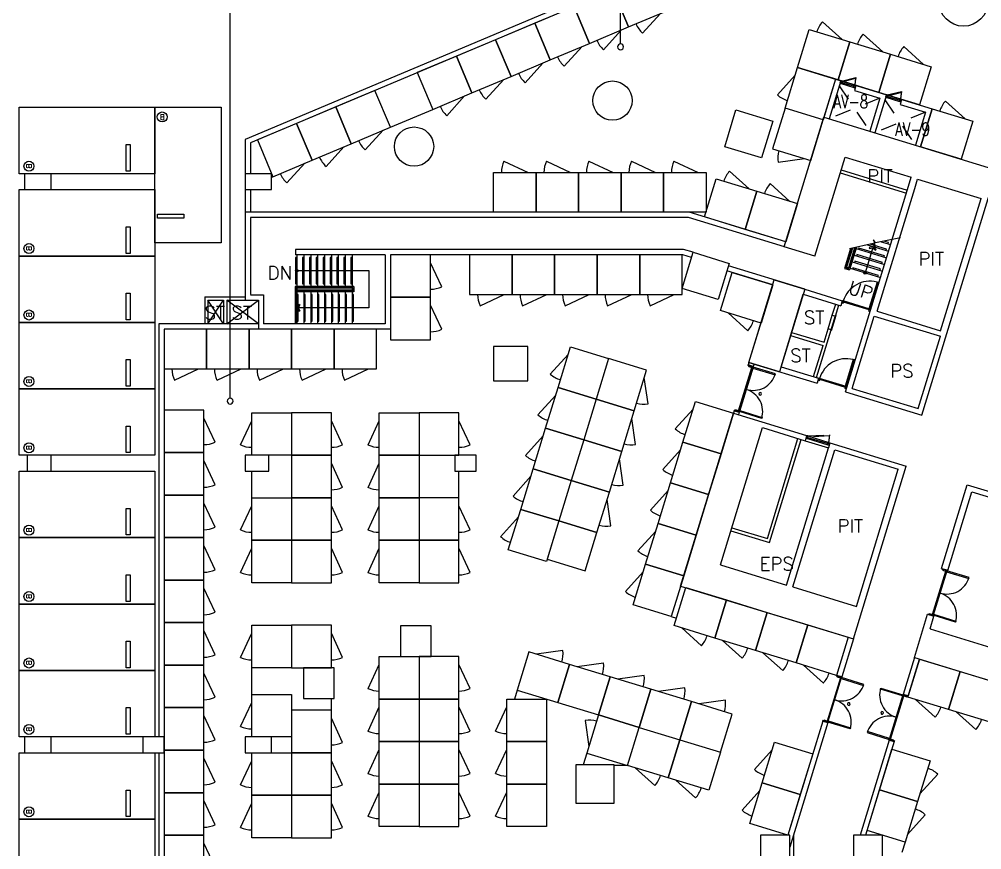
# Model space of a CAD drawing. Header units: millimetres. Extents: x -7614 to 421357, y 87385 to 341757.
# Drawn here: x 307320 to 343550, y 209178 to 240441 of the extents above; entities that cross this region are included whole.
import ezdxf
from ezdxf.enums import TextEntityAlignment as Align

# ---------------------------------------------------------------- set-up
doc = ezdxf.new("R2010")
doc.units = ezdxf.units.MM
doc.header["$LTSCALE"] = 600
doc.header["$MEASUREMENT"] = 0
doc.linetypes.add('HIDDEN', pattern=[2, 1, -1])
doc.layers.add('e-plan', color=9, linetype='CONTINUOUS')
doc.layers.add('e-room-box', color=7, linetype='CONTINUOUS')
doc.styles.add('kiahn', font='romans.shx', dxfattribs={"bigfont": 'cadhs.shx'})

msp = doc.modelspace()

# ---------------------------------------------------------------- linework, layer by layer
at = {"layer": 'e-plan'}
for p, q in [((335548, 244221), (315820, 235919)), ((335581, 244018), (316020, 235786)), ((329677, 241534), (330259, 240151)), ((330259, 240151), (329677, 241534)), ((328203, 240913), (326728, 240292)), ((328785, 239530), (328203, 240913)), ((328203, 240913), (328785, 239530)), ((330259, 240151), (331734, 240772)), ((330786, 239914), (331458, 240655)), ((326728, 240292), (325253, 239672)), ((326728, 240292), (327310, 238910)), ((327310, 238910), (326728, 240292)), ((337553, 240347), (338296, 239677)), ((328785, 239530), (330259, 240151)), ((329311, 239293), (329983, 240035)), ((336615, 238623), (337053, 240058)), ((337053, 240058), (338583, 239590)), ((339083, 239879), (339826, 239210)), ((325253, 239672), (323779, 239051)), ((325835, 238289), (325253, 239672)), ((325253, 239672), (325835, 238289)), ((327310, 238910), (328785, 239530)), ((338145, 238155), (338583, 239590)), ((338583, 239590), (338145, 238155)), ((338583, 239590), (340113, 239122)), ((327836, 238673), (328508, 239414)), ((339675, 237688), (340113, 239122)), ((340113, 239122), (339675, 237688)), ((340113, 239122), (341643, 238654)), ((340613, 239411), (341356, 238742)), ((323779, 239051), (322304, 238430)), ((323779, 239051), (324360, 237668)), ((324360, 237668), (323779, 239051)), ((325835, 238289), (327310, 238910)), ((326362, 238052), (327033, 238793)), ((322304, 238430), (322886, 237048)), ((336147, 237093), (336615, 238623)), ((336615, 238623), (338049, 238185)), ((338145, 238155), (336615, 238623)), ((341643, 238654), (341205, 237220)), ((324360, 237668), (325835, 238289)), ((324887, 237431), (325559, 238173)), ((335857, 237593), (336527, 238336)), ((338049, 238185), (337581, 236654)), ((338049, 238185), (337610, 236750)), ((338240, 238126), (337802, 236692)), ((338049, 238185), (341683, 237074)), ((339675, 237688), (338145, 238155)), ((338240, 238126), (338211, 238030)), ((338211, 238030), (338244, 238020)), ((338274, 238116), (338240, 238126)), ((338259, 238068), (338274, 238116)), ((338273, 238064), (338259, 238068)), ((338259, 238016), (338273, 238064)), ((338273, 238064), (338752, 237917)), ((338274, 238116), (338781, 237961)), ((320710, 237759), (319235, 237139)), ((321292, 236377), (320710, 237759)), ((322886, 237048), (324360, 237668)), ((338244, 238020), (338259, 238016)), ((338259, 238016), (338737, 237870)), ((338737, 237870), (338752, 237917)), ((338751, 237865), (338737, 237870)), ((338785, 237855), (338751, 237865)), ((338752, 237917), (338766, 237913)), ((338814, 237951), (338756, 237759)), ((338756, 237759), (339712, 237467)), ((338766, 237913), (338781, 237961)), ((338781, 237961), (338814, 237951)), ((338814, 237951), (338785, 237855)), ((341205, 237220), (339675, 237688)), ((323412, 236811), (324084, 237552)), ((339712, 237467), (339332, 236224)), ((339962, 237600), (339523, 236165)), ((339962, 237600), (339932, 237504)), ((339932, 237504), (339966, 237494)), ((339995, 237590), (339962, 237600)), ((339966, 237494), (339980, 237490)), ((339980, 237542), (339995, 237590)), ((339995, 237537), (339980, 237542)), ((339980, 237490), (339995, 237537)), ((339980, 237490), (340458, 237343)), ((339995, 237590), (340502, 237435)), ((339995, 237537), (340473, 237391)), ((340458, 237343), (340473, 237391)), ((340473, 237339), (340458, 237343)), ((340473, 237391), (340487, 237387)), ((340506, 237329), (340473, 237339)), ((340535, 237424), (340477, 237233)), ((340487, 237387), (340502, 237435)), ((340502, 237435), (340535, 237424)), ((340535, 237424), (340506, 237329)), ((342183, 237363), (342926, 236693)), ((307320, 234627), (307320, 237127)), ((307320, 237127), (312420, 237127)), ((312420, 237127), (312420, 234627)), ((312420, 232027), (312420, 237127)), ((312420, 237127), (314920, 237127)), ((314920, 237127), (314920, 232027)), ((319235, 237139), (317760, 236518)), ((319817, 235756), (319235, 237139)), ((319235, 237139), (319817, 235756)), ((321292, 236377), (322886, 237048)), ((336147, 237093), (335679, 235563)), ((337581, 236654), (336147, 237093)), ((337581, 236654), (336147, 237093)), ((340477, 237233), (341433, 236941)), ((341683, 237074), (341244, 235639)), ((341244, 235639), (341683, 237074)), ((341683, 237074), (343213, 236606)), ((336119, 231873), (337610, 236750)), ((337113, 235124), (337581, 236654)), ((337610, 236750), (344113, 234762)), ((341433, 236941), (341053, 235698)), ((343213, 236606), (342774, 235171)), ((317760, 236518), (316286, 235897)), ((317760, 236518), (318342, 235135)), ((318342, 235135), (317760, 236518)), ((319817, 235756), (321292, 236377)), ((320343, 235519), (321015, 236260)), ((315820, 235919), (315820, 234627)), ((316286, 235897), (316867, 234515)), ((311345, 234727), (311345, 235727)), ((311345, 235727), (311495, 235727)), ((311495, 235727), (311495, 234727)), ((316020, 235786), (316020, 234627)), ((318342, 235135), (319817, 235756)), ((318869, 234898), (319540, 235640)), ((335679, 235563), (337113, 235124)), ((342774, 235171), (341244, 235639)), ((316867, 234515), (318342, 235135)), ((335884, 235058), (336874, 235197)), ((337267, 231522), (338407, 235252)), ((338407, 235252), (340894, 234492)), ((317394, 234278), (318066, 235019)), ((325565, 235100), (326472, 234677)), ((327165, 235100), (328072, 234677)), ((328765, 235100), (329672, 234677)), ((330365, 235100), (331272, 234677)), ((331965, 235100), (332872, 234677)), ((338261, 234774), (340747, 234013)), ((312420, 234627), (307320, 234627)), ((311495, 234727), (311345, 234727)), ((316820, 234495), (316867, 234515)), ((325172, 234677), (326772, 234677)), ((325172, 233177), (325172, 234677)), ((326772, 234677), (326772, 233177)), ((326772, 234677), (328372, 234677)), ((326772, 233177), (326772, 234677)), ((328372, 234677), (329972, 234677)), ((328372, 233177), (328372, 234677)), ((328372, 234677), (328372, 233177)), ((329972, 234677), (331572, 234677)), ((329972, 233177), (329972, 234677)), ((329972, 234677), (329972, 233177)), ((331572, 234677), (333172, 234677)), ((331572, 233177), (331572, 234677)), ((331572, 234677), (331572, 233177)), ((333118, 233000), (333556, 234434)), ((333172, 234677), (333172, 233177)), ((333556, 234434), (335086, 233966)), ((334056, 234724), (334799, 234054)), ((338226, 234659), (340712, 233899)), ((340790, 234154), (340894, 234492)), ((341026, 234071), (341133, 234418)), ((341133, 234418), (343523, 233687)), ((341292, 225534), (344113, 234762)), ((335586, 234256), (336329, 233586)), ((339315, 229327), (340790, 234154)), ((339612, 229446), (341026, 234071)), ((307320, 231527), (307320, 234027)), ((307320, 234027), (312420, 234027)), ((312420, 234027), (312420, 231527)), ((315820, 234027), (315820, 233177)), ((316020, 234027), (316020, 233177)), ((334648, 232532), (335086, 233966)), ((335086, 233966), (334648, 232532)), ((335086, 233966), (336616, 233499)), ((342003, 228715), (343523, 233687)), ((336616, 233499), (336178, 232064)), ((312520, 232952), (312520, 233102)), ((312520, 233102), (313520, 233102)), ((313520, 233102), (313520, 232952)), ((315820, 233177), (315820, 229867)), ((332539, 233177), (315820, 233177)), ((316020, 232977), (316020, 230078)), ((332509, 232977), (316020, 232977)), ((326772, 233177), (325172, 233177)), ((328372, 233177), (326772, 233177)), ((329972, 233177), (328372, 233177)), ((331572, 233177), (329972, 233177)), ((333172, 233177), (331572, 233177)), ((336121, 231873), (332509, 232977)), ((336178, 232064), (332539, 233177)), ((334648, 232532), (333118, 233000)), ((311345, 231627), (311345, 232627)), ((311345, 232627), (311495, 232627)), ((311495, 232627), (311495, 231627)), ((313520, 232952), (312520, 232952)), ((336178, 232064), (334648, 232532)), ((314920, 232027), (312420, 232027)), ((337267, 231522), (336119, 231873)), ((339459, 232001), (338578, 231798)), ((339469, 231884), (339165, 230890)), ((339247, 231952), (340043, 231709)), ((339469, 231884), (339313, 231851)), ((339962, 231786), (339344, 231974)), ((339536, 231891), (339459, 232001)), ((339576, 231771), (339469, 231884)), ((339557, 232024), (339480, 232134)), ((339480, 232134), (339536, 231891)), ((340495, 232215), (339557, 232024)), ((339764, 232066), (340119, 231957)), ((340038, 232034), (339867, 232087)), ((340023, 231987), (340038, 232034)), ((312420, 231527), (307320, 231527)), ((307320, 229027), (307320, 231527)), ((307320, 231527), (312420, 231527)), ((311495, 231627), (311345, 231627)), ((312420, 231527), (312420, 229027)), ((332329, 231777), (317720, 231777)), ((317720, 231777), (317720, 231577)), ((321100, 231577), (317720, 231577)), ((317770, 231577), (317770, 230377)), ((318030, 231577), (318030, 230377)), ((318290, 231577), (318290, 230377)), ((318550, 231577), (318550, 230377)), ((318810, 231577), (318810, 230377)), ((319070, 231577), (319070, 230377)), ((319330, 231577), (319330, 230377)), ((319590, 231577), (319590, 230377)), ((319850, 231577), (319850, 230377)), ((321100, 231577), (321100, 228977)), ((332300, 231577), (321300, 231577)), ((321300, 231577), (321300, 228777)), ((322800, 231577), (321300, 231577)), ((321300, 231577), (321300, 229977)), ((322800, 229977), (322800, 231577)), ((325874, 231577), (324274, 231577)), ((324274, 231577), (324274, 230077)), ((327474, 231577), (325874, 231577)), ((325874, 231577), (325874, 230077)), ((325874, 230077), (325874, 231577)), ((329074, 231577), (327474, 231577)), ((327474, 231577), (327474, 230077)), ((327474, 230077), (327474, 231577)), ((330674, 231577), (329074, 231577)), ((329074, 231577), (329074, 230077)), ((329074, 230077), (329074, 231577)), ((332274, 231577), (330674, 231577)), ((330674, 231577), (330674, 230077)), ((330674, 230077), (330674, 231577)), ((332274, 230077), (332274, 231577)), ((332631, 231476), (332300, 231577)), ((332689, 231667), (332329, 231777)), ((338608, 231805), (338381, 231061)), ((338653, 231815), (338431, 231088)), ((338681, 231821), (338462, 231104)), ((338760, 231840), (338529, 231084)), ((338788, 231846), (338546, 231053)), ((338833, 231856), (338572, 231003)), ((338590, 231609), (338614, 231602)), ((338681, 231581), (338705, 231574)), ((338743, 231562), (339891, 231211)), ((338757, 231830), (338781, 231823)), ((338819, 231811), (339967, 231460)), ((338853, 231581), (338839, 231533)), ((339810, 231288), (338853, 231581)), ((338929, 231829), (338915, 231782)), ((339886, 231537), (338929, 231829)), ((339313, 231851), (339325, 231812)), ((339325, 231812), (339456, 231842)), ((339456, 231842), (339548, 231744)), ((339548, 231744), (339576, 231771)), ((339871, 231489), (339886, 231537)), ((339947, 231738), (339962, 231786)), ((317770, 231477), (317720, 231477)), ((317720, 231477), (317720, 230477)), ((318030, 231477), (317980, 231477)), ((317980, 231477), (317980, 230477)), ((318290, 231477), (318240, 231477)), ((318240, 231477), (318240, 230477)), ((318550, 231477), (318500, 231477)), ((318500, 231477), (318500, 230477)), ((318810, 231477), (318760, 231477)), ((318760, 231477), (318760, 230477)), ((319070, 231477), (319020, 231477)), ((319020, 231477), (319020, 230477)), ((319330, 231477), (319280, 231477)), ((319280, 231477), (319280, 230477)), ((319590, 231477), (319540, 231477)), ((319540, 231477), (319540, 230477)), ((319850, 231477), (319800, 231477)), ((319800, 231477), (319800, 230477)), ((323223, 230370), (322800, 231277)), ((336892, 230277), (334018, 231156)), ((336892, 230277), (334018, 231156)), ((338514, 231360), (338538, 231353)), ((338605, 231333), (338629, 231325)), ((338667, 231314), (339815, 230963)), ((338777, 231332), (338763, 231284)), ((339734, 231040), (338777, 231332)), ((339795, 231241), (339810, 231288)), ((317770, 230977), (320475, 230977)), ((320475, 230977), (320475, 229577)), ((333712, 229472), (334151, 230906)), ((335681, 230438), (333959, 230965)), ((335681, 230438), (333959, 230965)), ((334151, 230906), (335681, 230438)), ((338381, 231061), (338572, 231003)), ((338431, 231088), (338546, 231053)), ((338462, 231104), (338529, 231084)), ((338591, 231065), (339739, 230714)), ((338701, 231084), (338687, 231036)), ((339658, 230791), (338701, 231084)), ((339643, 230743), (339658, 230791)), ((339719, 230992), (339734, 231040)), ((317720, 230477), (317770, 230477)), ((317980, 230477), (318030, 230477)), ((318240, 230477), (318290, 230477)), ((318500, 230477), (318550, 230477)), ((318760, 230477), (318810, 230477)), ((319020, 230477), (319070, 230477)), ((319280, 230477), (319330, 230477)), ((319540, 230477), (319590, 230477)), ((319800, 230477), (319850, 230477)), ((334789, 227522), (335739, 230630)), ((334789, 227522), (335681, 230438)), ((335681, 230438), (335242, 229004)), ((335739, 230630), (336886, 230277)), ((339608, 230544), (339301, 229541)), ((339340, 229529), (339646, 230532)), ((339646, 230532), (339608, 230544)), ((311345, 229127), (311345, 230127)), ((311345, 230127), (311495, 230127)), ((311495, 230127), (311495, 229127)), ((316020, 230067), (316520, 230067)), ((316520, 230067), (316520, 228977)), ((317705, 230377), (317705, 228977)), ((319915, 230377), (317705, 230377)), ((317745, 230337), (317745, 228977)), ((319875, 230337), (317745, 230337)), ((319875, 230217), (317745, 230217)), ((319915, 230177), (317745, 230177)), ((317770, 230337), (317770, 230312)), ((317770, 230312), (317770, 230242)), ((319850, 230312), (317770, 230312)), ((317770, 230242), (317770, 230217)), ((319850, 230242), (317770, 230242)), ((317770, 230177), (317770, 228977)), ((317820, 230077), (317770, 230077)), ((317820, 229077), (317820, 230077)), ((318030, 230337), (318030, 230312)), ((318030, 230242), (318030, 230217)), ((318030, 230177), (318030, 228977)), ((318080, 230077), (318030, 230077)), ((318080, 229077), (318080, 230077)), ((318290, 230337), (318290, 230312)), ((318290, 230242), (318290, 230217)), ((318290, 230177), (318290, 228977)), ((318340, 230077), (318290, 230077)), ((318340, 229077), (318340, 230077)), ((318550, 230337), (318550, 230312)), ((318550, 230242), (318550, 230217)), ((318550, 230177), (318550, 228977)), ((318600, 230077), (318550, 230077)), ((318600, 229077), (318600, 230077)), ((318810, 230337), (318810, 230312)), ((318810, 230242), (318810, 230217)), ((318810, 230177), (318810, 228977)), ((318860, 230077), (318810, 230077)), ((318860, 229077), (318860, 230077)), ((319070, 230337), (319070, 230312)), ((319070, 230242), (319070, 230217)), ((319070, 230177), (319070, 228977)), ((319120, 230077), (319070, 230077)), ((319120, 229077), (319120, 230077)), ((319330, 230337), (319330, 230312)), ((319330, 230242), (319330, 230217)), ((319330, 230177), (319330, 228977)), ((319380, 230077), (319330, 230077)), ((319380, 229077), (319380, 230077)), ((319590, 230337), (319590, 230312)), ((319590, 230242), (319590, 230217)), ((319590, 230177), (319590, 228977)), ((319640, 230077), (319590, 230077)), ((319640, 229077), (319640, 230077)), ((319850, 230337), (319850, 230312)), ((319850, 230312), (319850, 230242)), ((319850, 230242), (319850, 230217)), ((319850, 230177), (319850, 228977)), ((319900, 230077), (319850, 230077)), ((319875, 230337), (319875, 230217)), ((319900, 229077), (319900, 230077)), ((319915, 230377), (319915, 230177)), ((324274, 230077), (325874, 230077)), ((324667, 229654), (325574, 230077)), ((325874, 230077), (327474, 230077)), ((326267, 229654), (327174, 230077)), ((327474, 230077), (329074, 230077)), ((327867, 229654), (328774, 230077)), ((329074, 230077), (330674, 230077)), ((329467, 229654), (330374, 230077)), ((330674, 230077), (332274, 230077)), ((331067, 229654), (331974, 230077)), ((336886, 230277), (335937, 227171)), ((335995, 227362), (336828, 230088)), ((336834, 230086), (336828, 230088)), ((336828, 230088), (338244, 229655)), ((336892, 230277), (338302, 229846)), ((315820, 229867), (316320, 229867)), ((316320, 229867), (316320, 228777)), ((317770, 229577), (317848, 229716)), ((317848, 229716), (317881, 229693)), ((321300, 229977), (322800, 229977)), ((322800, 229977), (321300, 229977)), ((321300, 229977), (321300, 228377)), ((322800, 228377), (322800, 229977)), ((337925, 229297), (338052, 229713)), ((338302, 229846), (338244, 229655)), ((338312, 229843), (338288, 229767)), ((338288, 229767), (338331, 229754)), ((338336, 229836), (338312, 229843)), ((338324, 229798), (338336, 229836)), ((338343, 229792), (338324, 229798)), ((338331, 229754), (338343, 229792)), ((339340, 229529), (338336, 229836)), ((339309, 229497), (338343, 229792)), ((317848, 229441), (317770, 229577)), ((320475, 229577), (317770, 229577)), ((317881, 229693), (317815, 229577)), ((317815, 229577), (317881, 229460)), ((317881, 229460), (317848, 229441)), ((323223, 228770), (322800, 229677)), ((335242, 229004), (333712, 229472)), ((334742, 228715), (333999, 229384)), ((338040, 229262), (338167, 229678)), ((339297, 229458), (339309, 229497)), ((339340, 229445), (339297, 229458)), ((339301, 229541), (339340, 229529)), ((339309, 229497), (339328, 229491)), ((339328, 229491), (339340, 229529)), ((339340, 229529), (339364, 229522)), ((339364, 229522), (339340, 229445)), ((339373, 229519), (339373, 229519)), ((339612, 229446), (342003, 228715)), ((312420, 229027), (307320, 229027)), ((307320, 226527), (307320, 229027)), ((307320, 229027), (312420, 229027)), ((311495, 229127), (311345, 229127)), ((312420, 229027), (312420, 226527)), ((312570, 228977), (312570, 213427)), ((316320, 228977), (312570, 228977)), ((321100, 228977), (316520, 228977)), ((317770, 229077), (317820, 229077)), ((318030, 229077), (318080, 229077)), ((318290, 229077), (318340, 229077)), ((318550, 229077), (318600, 229077)), ((318810, 229077), (318860, 229077)), ((319070, 229077), (319120, 229077)), ((319330, 229077), (319380, 229077)), ((319590, 229077), (319640, 229077)), ((319850, 229077), (319900, 229077)), ((337767, 228781), (337925, 229297)), ((337873, 228717), (338049, 229291)), ((338058, 229288), (337883, 228714)), ((337925, 229297), (338040, 229262)), ((338049, 229291), (338058, 229288)), ((338423, 226411), (339315, 229327)), ((338673, 226544), (339506, 229269)), ((339506, 229269), (341992, 228509)), ((312770, 228777), (312770, 200127)), ((316320, 228777), (312770, 228777)), ((314370, 228777), (312770, 228777)), ((312770, 228777), (312770, 227277)), ((315970, 228777), (314370, 228777)), ((314370, 228777), (314370, 227277)), ((314370, 227277), (314370, 228777)), ((317570, 228777), (315970, 228777)), ((315970, 228777), (315970, 227277)), ((315970, 227277), (315970, 228777)), ((321300, 228777), (316320, 228777)), ((319170, 228777), (317570, 228777)), ((317570, 228777), (317570, 227277)), ((317570, 227277), (317570, 228777)), ((320770, 228777), (319170, 228777)), ((319170, 228777), (319170, 227277)), ((319170, 227277), (319170, 228777)), ((320770, 227277), (320770, 228777)), ((336390, 228653), (337614, 228279)), ((337334, 226953), (337882, 228746)), ((337614, 228279), (337767, 228781)), ((337882, 228746), (337767, 228781)), ((337883, 228714), (337873, 228717)), ((321300, 228377), (322800, 228377)), ((336355, 228538), (337579, 228164)), ((341159, 225783), (341992, 228509)), ((327600, 226582), (328068, 228113)), ((328068, 228113), (329503, 227674)), ((337219, 226988), (337579, 228164)), ((311345, 226627), (311345, 227627)), ((311345, 227627), (311495, 227627)), ((311495, 227627), (311495, 226627)), ((327311, 227082), (327980, 227826)), ((329503, 227674), (329035, 226144)), ((329503, 227674), (329035, 226144)), ((330937, 227235), (329503, 227674)), ((338716, 227627), (338410, 226624)), ((338448, 226612), (338755, 227616)), ((338755, 227616), (338716, 227627)), ((312770, 227277), (314370, 227277)), ((313164, 226854), (314070, 227277)), ((314370, 227277), (315970, 227277)), ((314764, 226854), (315670, 227277)), ((315970, 227277), (317570, 227277)), ((316364, 226854), (317270, 227277)), ((317570, 227277), (319170, 227277)), ((317964, 226854), (318870, 227277)), ((319170, 227277), (320770, 227277)), ((319564, 226854), (320470, 227277)), ((330469, 225705), (330937, 227235)), ((334400, 225701), (334900, 227336)), ((334900, 227336), (334400, 225701)), ((334944, 227344), (334432, 225670)), ((334432, 225670), (334944, 227344)), ((334760, 227426), (334752, 227402)), ((334752, 227402), (334760, 227426)), ((334752, 227402), (334791, 227391)), ((334791, 227391), (334752, 227402)), ((334789, 227522), (334760, 227426)), ((334760, 227426), (334951, 227368)), ((334951, 227368), (334760, 227426)), ((334760, 227426), (334951, 227368)), ((334791, 227391), (334785, 227371)), ((334785, 227371), (334791, 227391)), ((334785, 227371), (334900, 227336)), ((334900, 227336), (334785, 227371)), ((335937, 227171), (334789, 227522)), ((334789, 227522), (337352, 226738)), ((334900, 227336), (334906, 227355)), ((334906, 227355), (334900, 227336)), ((334906, 227355), (334944, 227344)), ((334944, 227344), (334906, 227355)), ((334944, 227344), (334932, 227305)), ((334944, 227344), (334932, 227305)), ((334932, 227305), (335769, 227050)), ((334932, 227305), (335769, 227050)), ((334944, 227344), (334951, 227368)), ((334951, 227368), (334944, 227344)), ((335781, 227088), (334944, 227344)), ((335781, 227088), (334944, 227344)), ((334980, 227463), (334951, 227368)), ((335995, 227362), (337410, 226929)), ((330989, 225958), (330849, 226949)), ((335769, 227050), (335781, 227088)), ((335769, 227050), (335781, 227088)), ((337410, 226929), (337352, 226738)), ((337420, 226927), (337397, 226850)), ((337397, 226850), (337440, 226837)), ((337444, 226919), (337420, 226927)), ((337432, 226881), (337444, 226919)), ((337451, 226875), (337432, 226881)), ((337440, 226837), (337451, 226875)), ((338448, 226612), (337444, 226919)), ((338417, 226580), (337451, 226875)), ((312420, 226527), (307320, 226527)), ((307320, 224027), (307320, 226527)), ((307320, 226527), (312420, 226527)), ((311495, 226627), (311345, 226627)), ((312420, 226527), (312420, 224027)), ((327133, 225052), (327600, 226582)), ((327600, 226582), (329035, 226144)), ((329035, 226144), (327600, 226582)), ((338405, 226542), (338417, 226580)), ((338449, 226528), (338405, 226542)), ((338410, 226624), (338448, 226612)), ((338417, 226580), (338436, 226574)), ((338436, 226574), (338448, 226612)), ((338448, 226612), (338472, 226605)), ((338472, 226605), (338449, 226528)), ((338673, 226544), (341159, 225783)), ((326843, 225552), (327513, 226296)), ((329035, 226144), (328567, 224614)), ((329035, 226144), (328567, 224614)), ((330469, 225705), (329035, 226144)), ((329035, 226144), (330469, 225705)), ((338423, 226411), (341292, 225534)), ((314270, 225727), (312770, 225727)), ((312770, 225727), (312770, 224127)), ((314270, 224127), (314270, 225727)), ((332013, 225017), (332682, 225761)), ((332302, 224518), (332770, 226048)), ((332770, 226048), (334204, 225609)), ((334234, 225705), (334241, 225729)), ((334241, 225729), (334234, 225705)), ((334241, 225729), (334279, 225717)), ((334279, 225717), (334241, 225729)), ((334279, 225717), (334285, 225736)), ((334285, 225736), (334279, 225717)), ((334285, 225736), (334400, 225701)), ((334400, 225701), (334285, 225736)), ((314693, 224520), (314270, 225427)), ((316070, 224027), (316070, 225627)), ((316070, 225627), (317570, 225627)), ((319070, 225627), (317570, 225627)), ((317570, 225627), (317570, 224027)), ((317570, 225627), (317570, 224027)), ((319070, 224027), (319070, 225627)), ((320870, 224027), (320870, 225627)), ((320870, 225627), (322370, 225627)), ((322370, 225627), (322370, 224027)), ((323870, 225627), (322370, 225627)), ((322370, 225627), (322370, 224027)), ((323870, 224027), (323870, 225627)), ((330001, 224175), (330469, 225705)), ((330521, 224428), (330382, 225418)), ((332216, 219106), (334204, 225609)), ((334204, 225609), (333737, 224079)), ((334234, 225705), (334204, 225609)), ((334204, 225609), (336958, 224767)), ((334234, 225705), (334425, 225646)), ((334425, 225646), (334234, 225705)), ((334234, 225705), (334425, 225646)), ((334400, 225701), (334394, 225682)), ((334394, 225682), (334400, 225701)), ((334394, 225682), (334432, 225670)), ((334432, 225670), (334394, 225682)), ((334425, 225646), (334396, 225551)), ((334432, 225670), (334425, 225646)), ((334425, 225646), (334432, 225670)), ((334432, 225670), (334444, 225708)), ((334432, 225670), (334444, 225708)), ((335269, 225414), (334432, 225670)), ((335269, 225414), (334432, 225670)), ((334444, 225708), (335281, 225453)), ((334444, 225708), (335281, 225453)), ((335281, 225453), (335269, 225414)), ((335281, 225453), (335269, 225414)), ((311345, 224127), (311345, 225127)), ((311345, 225127), (311495, 225127)), ((311495, 225127), (311495, 224127)), ((315648, 224420), (316070, 225327)), ((319493, 224420), (319070, 225327)), ((320448, 224420), (320870, 225327)), ((324293, 224420), (323870, 225327)), ((326665, 223522), (327133, 225052)), ((327133, 225052), (328567, 224614)), ((328567, 224614), (327133, 225052)), ((333715, 219903), (335293, 225067)), ((335293, 225067), (336900, 224576)), ((326375, 224022), (327045, 224765)), ((335480, 220890), (336632, 224658)), ((336958, 224767), (336900, 224576)), ((336968, 224764), (336939, 224669)), ((336939, 224669), (336972, 224658)), ((337001, 224754), (336968, 224764)), ((336972, 224658), (336987, 224654)), ((336987, 224706), (337001, 224754)), ((337001, 224702), (336987, 224706)), ((336987, 224654), (337001, 224702)), ((336987, 224654), (337752, 224420)), ((337001, 224754), (337795, 224511)), ((337001, 224702), (337766, 224468)), ((328567, 224614), (328099, 223084)), ((328567, 224614), (328099, 223084)), ((330001, 224175), (328567, 224614)), ((328567, 224614), (330001, 224175)), ((331834, 222988), (332302, 224518)), ((333737, 224079), (332302, 224518)), ((332302, 224518), (333737, 224079)), ((335560, 220740), (336747, 224623)), ((336201, 219143), (337780, 224307)), ((336900, 224576), (337780, 224307)), ((337752, 224420), (337766, 224468)), ((337766, 224416), (337752, 224420)), ((337766, 224468), (337781, 224463)), ((337799, 224405), (337766, 224416)), ((337838, 224498), (337780, 224307)), ((337781, 224463), (337795, 224511)), ((337795, 224511), (337829, 224501)), ((337829, 224501), (337799, 224405)), ((337838, 224498), (340707, 223621)), ((312420, 224027), (307320, 224027)), ((311495, 224127), (311345, 224127)), ((314270, 224127), (312770, 224127)), ((312770, 224127), (312770, 222527)), ((312770, 224127), (314270, 224127)), ((314270, 222527), (314270, 224127)), ((317570, 224027), (316070, 224027)), ((317570, 224027), (319070, 224027)), ((319070, 224027), (317570, 224027)), ((317570, 224027), (317570, 222427)), ((319070, 222427), (319070, 224027)), ((322370, 224027), (320870, 224027)), ((320870, 222427), (320870, 224027)), ((320870, 224027), (322370, 224027)), ((322370, 224027), (323870, 224027)), ((322370, 224027), (322370, 222427)), ((329534, 222645), (330001, 224175)), ((331545, 223487), (332214, 224231)), ((333737, 224079), (333269, 222549)), ((336440, 219070), (338019, 224234)), ((338019, 224234), (340410, 223503)), ((314693, 222920), (314270, 223827)), ((319493, 222820), (319070, 223727)), ((320448, 222820), (320870, 223727)), ((330053, 222898), (329914, 223888)), ((338719, 217118), (340707, 223621)), ((307320, 220927), (307320, 223427)), ((307320, 223427), (312420, 223427)), ((312420, 223427), (312420, 220927)), ((316070, 222427), (316070, 223427)), ((323870, 222427), (323870, 223427)), ((325908, 222492), (326577, 223235)), ((326197, 221992), (326665, 223522)), ((326665, 223522), (328099, 223084)), ((328099, 223084), (326665, 223522)), ((338831, 218339), (340410, 223503)), ((328099, 223084), (327631, 221554)), ((328099, 223084), (327631, 221554)), ((329534, 222645), (328099, 223084)), ((328099, 223084), (329534, 222645)), ((331366, 221457), (331834, 222988)), ((333269, 222549), (331834, 222988)), ((331834, 222988), (333269, 222549)), ((342037, 219764), (343002, 222919)), ((343002, 222919), (346445, 221867)), ((314270, 222527), (312770, 222527)), ((312770, 222527), (312770, 220927)), ((312770, 222527), (314270, 222527)), ((314270, 220927), (314270, 222527)), ((329066, 221115), (329534, 222645)), ((331077, 221957), (331747, 222701)), ((333269, 222549), (332801, 221019)), ((342277, 219690), (343183, 222655)), ((343183, 222655), (345574, 221924)), ((314693, 221320), (314270, 222227)), ((315648, 221220), (316070, 222127)), ((316070, 220827), (316070, 222427)), ((316070, 222427), (317570, 222427)), ((317570, 222427), (319070, 222427)), ((317570, 222427), (317570, 220827)), ((319070, 222427), (317570, 222427)), ((317570, 222427), (317570, 220827)), ((319070, 220827), (319070, 222427)), ((319493, 221220), (319070, 222127)), ((320448, 221220), (320870, 222127)), ((322370, 222427), (320870, 222427)), ((320870, 220827), (320870, 222427)), ((320870, 222427), (322370, 222427)), ((322370, 222427), (322370, 220827)), ((323870, 222427), (322370, 222427)), ((322370, 222427), (322370, 220827)), ((323870, 220827), (323870, 222427)), ((324293, 221220), (323870, 222127)), ((329585, 221368), (329446, 222358)), ((311345, 221027), (311345, 222027)), ((311345, 222027), (311495, 222027)), ((311495, 222027), (311495, 221027)), ((325729, 220462), (326197, 221992)), ((327631, 221554), (326197, 221992)), ((326197, 221992), (327631, 221554)), ((325440, 220962), (326109, 221705)), ((327631, 221554), (327164, 220024)), ((327631, 221554), (329066, 221115)), ((330899, 219927), (331366, 221457)), ((332801, 221019), (331366, 221457)), ((331366, 221457), (332801, 221019)), ((311495, 221027), (311345, 221027)), ((330609, 220427), (331279, 221171)), ((332801, 221019), (332333, 219489)), ((334106, 221184), (335560, 220740)), ((334141, 221299), (335480, 220890)), ((312420, 220927), (307320, 220927)), ((307320, 218427), (307320, 220927)), ((307320, 220927), (312420, 220927)), ((312420, 220927), (312420, 218427)), ((314270, 220927), (312770, 220927)), ((312770, 220927), (312770, 219327)), ((312770, 220927), (314270, 220927)), ((314270, 219327), (314270, 220927)), ((317570, 220827), (316070, 220827)), ((316070, 219227), (316070, 220827)), ((316070, 220827), (317570, 220827)), ((317570, 220827), (319070, 220827)), ((317570, 220827), (317570, 219227)), ((319070, 220827), (317570, 220827)), ((317570, 220827), (317570, 219227)), ((319070, 219227), (319070, 220827)), ((322370, 220827), (320870, 220827)), ((320870, 219227), (320870, 220827)), ((320870, 220827), (322370, 220827)), ((322370, 220827), (323870, 220827)), ((322370, 220827), (322370, 219227)), ((323870, 220827), (322370, 220827)), ((322370, 220827), (322370, 219227)), ((323870, 219227), (323870, 220827)), ((314693, 219720), (314270, 220627)), ((315648, 219620), (316070, 220527)), ((319493, 219620), (319070, 220527)), ((320448, 219620), (320870, 220527)), ((324293, 219620), (323870, 220527)), ((327164, 220024), (325729, 220462)), ((330431, 218397), (330899, 219927)), ((332333, 219489), (330899, 219927)), ((330899, 219927), (332333, 219489)), ((330142, 218897), (330811, 219640)), ((333715, 219903), (336201, 219143)), ((341692, 218034), (342192, 219669)), ((342236, 219677), (341724, 218003)), ((342037, 219764), (342277, 219690)), ((342052, 219759), (342045, 219735)), ((342045, 219735), (342083, 219724)), ((342243, 219701), (342052, 219759)), ((342083, 219724), (342077, 219704)), ((342077, 219704), (342192, 219669)), ((342192, 219669), (342198, 219688)), ((342198, 219688), (342236, 219677)), ((342236, 219677), (342224, 219638)), ((342224, 219638), (343061, 219383)), ((342236, 219677), (342243, 219701)), ((343073, 219421), (342236, 219677)), ((311345, 218527), (311345, 219527)), ((311345, 219527), (311495, 219527)), ((311495, 219527), (311495, 218527)), ((314270, 219327), (312770, 219327)), ((312770, 219327), (312770, 217727)), ((312770, 219327), (314270, 219327)), ((314270, 217727), (314270, 219327)), ((317570, 219227), (316070, 219227)), ((317570, 219227), (319070, 219227)), ((322370, 219227), (320870, 219227)), ((322370, 219227), (323870, 219227)), ((332333, 219489), (331865, 217959)), ((343061, 219383), (343073, 219421)), ((314693, 218120), (314270, 219027)), ((331969, 217614), (332407, 219048)), ((332216, 219106), (338719, 217118)), ((332407, 219048), (333938, 218581)), ((336440, 219070), (338831, 218339)), ((311495, 218527), (311345, 218527)), ((333499, 217146), (333938, 218581)), ((333938, 218581), (333499, 217146)), ((333938, 218581), (335468, 218113)), ((312420, 218427), (307320, 218427)), ((307320, 215927), (307320, 218427)), ((307320, 218427), (312420, 218427)), ((312420, 218427), (312420, 215927)), ((331865, 217959), (330431, 218397)), ((335029, 216678), (335468, 218113)), ((335468, 218113), (335029, 216678)), ((335468, 218113), (336998, 217645)), ((331865, 217959), (332056, 217900)), ((341014, 216416), (341511, 218042)), ((341511, 218042), (341750, 217969)), ((341526, 218038), (341533, 218062)), ((341717, 217979), (341526, 218038)), ((341533, 218062), (341571, 218050)), ((341571, 218050), (341577, 218069)), ((341577, 218069), (341692, 218034)), ((341604, 217491), (341750, 217969)), ((341692, 218034), (341686, 218015)), ((341686, 218015), (341724, 218003)), ((341724, 218003), (341717, 217979)), ((341724, 218003), (341736, 218041)), ((342561, 217747), (341724, 218003)), ((341736, 218041), (342573, 217786)), ((342573, 217786), (342561, 217747)), ((314270, 217727), (312770, 217727)), ((312770, 217727), (312770, 216127)), ((312770, 217727), (314270, 217727)), ((314270, 216127), (314270, 217727)), ((314693, 216520), (314270, 217427)), ((316070, 216027), (316070, 217627)), ((316070, 217627), (317570, 217627)), ((317570, 217627), (317570, 216027)), ((319070, 217627), (317570, 217627)), ((317570, 217627), (317570, 216027)), ((319070, 216027), (319070, 217627)), ((333499, 217146), (331969, 217614)), ((332999, 216857), (332256, 217526)), ((336559, 216210), (336998, 217645)), ((336998, 217645), (336559, 216210)), ((336998, 217645), (338528, 217177)), ((341604, 217491), (346720, 215927)), ((311345, 216027), (311345, 217027)), ((311345, 217027), (311495, 217027)), ((311495, 217027), (311495, 216027)), ((315648, 216420), (316070, 217327)), ((319493, 216420), (319070, 217327)), ((335029, 216678), (333499, 217146)), ((334529, 216389), (333786, 217058)), ((338528, 217177), (338089, 215743)), ((338528, 217177), (338089, 215743)), ((338719, 217119), (338280, 215684)), ((327781, 216676), (326790, 216536)), ((336559, 216210), (335029, 216678)), ((320870, 214852), (320870, 216452)), ((320870, 216452), (322370, 216452)), ((322370, 216452), (322370, 214852)), ((323870, 216452), (322370, 216452)), ((322370, 216452), (322370, 214852)), ((323870, 214852), (323870, 216452)), ((326504, 216624), (326065, 215190)), ((328034, 216156), (326504, 216624)), ((336059, 215921), (335316, 216591)), ((341014, 216417), (340590, 215028)), ((340767, 214924), (341205, 216358)), ((341205, 216358), (340781, 214970)), ((341014, 216416), (347517, 214428)), ((341205, 216358), (342735, 215890)), ((311495, 216027), (311345, 216027)), ((314270, 216127), (312770, 216127)), ((312770, 216127), (312770, 214527)), ((312770, 216127), (314270, 216127)), ((314270, 214527), (314270, 216127)), ((316070, 215027), (316070, 216027)), ((317570, 216027), (316070, 216027)), ((317570, 216027), (319070, 216027)), ((320448, 215245), (320870, 216152)), ((324293, 215245), (323870, 216152)), ((328034, 216156), (327595, 214722)), ((327595, 214722), (328034, 216156)), ((329564, 215689), (328034, 216156)), ((329311, 216208), (328321, 216069)), ((338089, 215743), (336559, 216210)), ((337589, 215453), (336846, 216123)), ((312420, 215927), (307320, 215927)), ((307320, 213427), (307320, 215927)), ((307320, 215927), (312420, 215927)), ((312420, 215927), (312420, 213427)), ((314693, 214920), (314270, 215827)), ((329564, 215689), (329125, 214254)), ((329125, 214254), (329564, 215689)), ((331094, 215221), (329564, 215689)), ((330841, 215740), (329851, 215601)), ((338229, 215653), (337729, 214018)), ((338229, 215653), (337729, 214018)), ((337762, 213987), (338273, 215660)), ((337762, 213987), (338273, 215660)), ((338089, 215743), (338082, 215719)), ((338082, 215719), (338089, 215743)), ((338082, 215719), (338120, 215707)), ((338120, 215707), (338082, 215719)), ((338089, 215743), (338280, 215684)), ((338280, 215684), (338089, 215743)), ((338089, 215743), (338281, 215684)), ((338120, 215707), (338114, 215688)), ((338114, 215688), (338120, 215707)), ((338114, 215688), (338229, 215653)), ((338229, 215653), (338114, 215688)), ((338229, 215653), (338235, 215672)), ((338235, 215672), (338229, 215653)), ((338235, 215672), (338273, 215660)), ((338273, 215660), (338235, 215672)), ((338273, 215660), (338261, 215622)), ((338261, 215622), (339098, 215366)), ((338273, 215660), (338262, 215622)), ((338262, 215622), (339098, 215366)), ((338273, 215660), (338280, 215684)), ((338281, 215684), (338273, 215660)), ((339110, 215404), (338273, 215660)), ((339110, 215404), (338273, 215660)), ((342735, 215890), (342297, 214456)), ((342297, 214456), (342735, 215890)), ((342735, 215890), (344265, 215422)), ((331094, 215221), (330655, 213786)), ((330655, 213786), (331094, 215221)), ((332624, 214753), (331094, 215221)), ((332371, 215272), (331381, 215133)), ((339098, 215366), (339110, 215404)), ((339098, 215366), (339110, 215404)), ((339734, 215222), (339746, 215260)), ((339734, 215222), (339746, 215260)), ((340571, 214966), (339734, 215222)), ((340571, 214966), (339734, 215222)), ((339746, 215260), (340582, 215005)), ((339746, 215260), (340582, 215005)), ((316070, 213427), (316070, 215027)), ((316070, 215027), (317570, 215027)), ((317570, 215027), (317570, 213427)), ((319070, 214427), (319070, 214877)), ((322370, 214852), (320870, 214852)), ((320870, 213252), (320870, 214852)), ((320870, 214852), (322370, 214852)), ((322370, 214852), (323870, 214852)), ((322370, 214852), (322370, 213252)), ((323870, 214852), (322370, 214852)), ((322370, 214852), (322370, 213252)), ((323870, 213252), (323870, 214852)), ((325670, 213252), (325670, 214852)), ((325670, 214852), (327170, 214852)), ((326065, 215190), (325962, 214852)), ((326065, 215190), (327595, 214722)), ((327170, 214852), (327170, 213252)), ((340582, 215005), (340071, 213331)), ((340582, 215005), (340071, 213331)), ((340115, 213338), (340615, 214974)), ((340115, 213338), (340615, 214974)), ((340582, 215005), (340571, 214966)), ((340582, 215005), (340571, 214966)), ((340582, 215005), (340590, 215028)), ((340590, 215028), (340582, 215005)), ((340621, 214993), (340582, 215005)), ((340582, 215005), (340621, 214993)), ((340781, 214970), (340590, 215028)), ((340590, 215028), (340781, 214970)), ((340781, 214970), (340590, 215028)), ((340615, 214974), (340621, 214993)), ((340621, 214993), (340615, 214974)), ((340730, 214939), (340615, 214974)), ((340615, 214974), (340730, 214939)), ((340735, 214958), (340730, 214939)), ((340730, 214939), (340735, 214958)), ((340774, 214946), (340735, 214958)), ((340735, 214958), (340774, 214946)), ((342297, 214456), (340767, 214924)), ((340781, 214970), (340774, 214946)), ((340774, 214946), (340781, 214970)), ((311345, 213527), (311345, 214527)), ((311345, 214527), (311495, 214527)), ((311495, 214527), (311495, 213527)), ((314270, 214527), (312770, 214527)), ((312770, 214527), (312770, 212927)), ((312770, 214527), (314270, 214527)), ((314270, 212927), (314270, 214527)), ((315648, 213820), (316070, 214727)), ((320448, 213645), (320870, 214552)), ((324293, 213645), (323870, 214552)), ((325248, 213645), (325670, 214552)), ((327595, 214722), (329125, 214254)), ((332624, 214753), (332185, 213318)), ((332185, 213318), (332624, 214753)), ((334154, 214285), (332624, 214753)), ((333901, 214804), (332911, 214665)), ((341797, 214166), (341054, 214836)), ((314693, 213320), (314270, 214227)), ((319070, 214427), (317570, 214427)), ((317570, 214427), (317570, 212827)), ((319070, 212827), (319070, 214427)), ((319493, 213220), (319070, 214127)), ((329125, 214254), (328687, 212820)), ((329125, 214254), (330655, 213786)), ((330655, 213786), (329125, 214254)), ((333715, 212851), (334154, 214285)), ((343827, 213988), (342297, 214456)), ((343327, 213699), (342584, 214368)), ((328621, 214049), (328760, 213059)), ((330217, 212352), (330655, 213786)), ((330217, 212352), (330655, 213786)), ((330655, 213786), (332185, 213318)), ((330655, 213786), (332185, 213318)), ((337563, 214021), (336250, 209727)), ((337754, 213963), (336320, 209273)), ((337563, 214021), (337570, 214045)), ((337570, 214045), (337563, 214021)), ((337563, 214021), (337754, 213963)), ((337754, 213963), (337563, 214021)), ((337563, 214021), (337754, 213963)), ((337570, 214045), (337609, 214034)), ((337609, 214034), (337570, 214045)), ((337609, 214034), (337614, 214053)), ((337615, 214053), (337609, 214034)), ((337614, 214053), (337729, 214018)), ((337729, 214018), (337615, 214053)), ((337729, 214018), (337723, 213998)), ((337723, 213998), (337729, 214018)), ((337723, 213998), (337762, 213987)), ((337762, 213987), (337723, 213998)), ((337762, 213987), (337754, 213963)), ((337754, 213963), (337762, 213987)), ((337762, 213987), (337773, 214025)), ((337762, 213987), (337773, 214025)), ((338598, 213731), (337762, 213987)), ((338598, 213731), (337762, 213987)), ((337773, 214025), (338610, 213769)), ((337773, 214025), (338610, 213769)), ((338610, 213769), (338598, 213731)), ((338610, 213769), (338598, 213731)), ((312420, 213427), (307320, 213427)), ((311495, 213527), (311345, 213527)), ((317570, 213427), (316070, 213427)), ((339246, 213625), (339234, 213587)), ((339246, 213625), (339234, 213587)), ((339234, 213587), (340071, 213331)), ((339234, 213587), (340071, 213331)), ((340082, 213369), (339246, 213625)), ((340082, 213369), (339246, 213625)), ((322370, 213252), (320870, 213252)), ((320870, 211652), (320870, 213252)), ((320870, 213252), (322370, 213252)), ((322370, 213252), (323870, 213252)), ((322370, 213252), (322370, 211652)), ((323870, 213252), (322370, 213252)), ((322370, 213252), (322370, 211652)), ((323870, 211652), (323870, 213252)), ((327170, 213252), (325670, 213252)), ((325670, 211652), (325670, 213252)), ((325670, 213252), (327170, 213252)), ((327170, 213252), (327170, 211652)), ((331747, 211884), (332185, 213318)), ((332185, 213318), (331747, 211884)), ((332185, 213318), (333715, 212851)), ((332185, 213318), (333715, 212851)), ((335283, 211695), (335751, 213225)), ((335751, 213225), (337186, 212787)), ((340063, 213307), (338969, 209727)), ((340255, 213249), (339178, 209727)), ((340071, 213331), (340063, 213307)), ((340063, 213307), (340071, 213331)), ((340255, 213249), (340063, 213307)), ((340063, 213307), (340255, 213249)), ((340255, 213249), (340063, 213307)), ((340071, 213331), (340082, 213369)), ((340071, 213331), (340082, 213369)), ((340109, 213319), (340071, 213331)), ((340071, 213331), (340109, 213319)), ((340115, 213338), (340109, 213319)), ((340109, 213319), (340115, 213338)), ((340230, 213303), (340115, 213338)), ((340115, 213338), (340230, 213303)), ((340224, 213284), (340230, 213303)), ((340230, 213303), (340224, 213284)), ((340262, 213273), (340224, 213284)), ((340224, 213284), (340262, 213273)), ((340255, 213249), (340262, 213273)), ((340262, 213273), (340255, 213249)), ((307320, 210327), (307320, 212827)), ((307320, 212827), (312420, 212827)), ((312420, 212827), (312420, 210327)), ((312570, 212827), (312570, 202827)), ((314270, 212927), (312770, 212927)), ((312770, 212927), (312770, 211327)), ((312770, 212927), (314270, 212927)), ((314270, 211327), (314270, 212927)), ((316070, 211227), (316070, 212827)), ((316070, 212827), (317570, 212827)), ((317570, 212827), (319070, 212827)), ((317570, 212827), (317570, 211227)), ((319070, 212827), (317570, 212827)), ((317570, 212827), (317570, 211227)), ((319070, 211227), (319070, 212827)), ((320448, 212045), (320870, 212952)), ((324293, 212045), (323870, 212952)), ((325248, 212045), (325670, 212952)), ((328687, 212820), (328551, 212377)), ((328687, 212820), (330217, 212352)), ((333715, 212851), (333277, 211416)), ((334994, 212195), (335663, 212939)), ((337186, 212787), (336718, 211257)), ((339701, 211436), (340168, 212967)), ((340168, 212967), (341603, 212528)), ((314693, 211720), (314270, 212627)), ((315648, 211620), (316070, 212527)), ((319493, 211620), (319070, 212527)), ((330217, 212352), (329720, 212352)), ((331747, 211884), (330217, 212352)), ((341603, 212528), (341135, 210998)), ((331247, 211595), (330504, 212264)), ((341892, 212028), (341223, 211285)), ((322370, 211652), (320870, 211652)), ((320870, 210052), (320870, 211652)), ((320870, 211652), (322370, 211652)), ((322370, 211652), (323870, 211652)), ((322370, 211652), (322370, 210052)), ((323870, 211652), (322370, 211652)), ((322370, 211652), (322370, 210052)), ((323870, 210052), (323870, 211652)), ((327170, 211652), (325670, 211652)), ((325670, 210052), (325670, 211652)), ((325670, 211652), (327170, 211652)), ((327170, 211652), (327170, 210052)), ((333277, 211416), (331747, 211884)), ((332777, 211127), (332034, 211796)), ((334816, 210165), (335283, 211695)), ((336718, 211257), (335283, 211695)), ((335283, 211695), (336718, 211257)), ((311345, 210427), (311345, 211427)), ((311345, 211427), (311495, 211427)), ((311495, 211427), (311495, 210427)), ((314270, 211327), (312770, 211327)), ((312770, 211327), (312770, 209727)), ((312770, 211327), (314270, 211327)), ((314270, 209727), (314270, 211327)), ((317570, 211227), (316070, 211227)), ((316070, 209627), (316070, 211227)), ((316070, 211227), (317570, 211227)), ((317570, 211227), (319070, 211227)), ((317570, 211227), (317570, 209627)), ((319070, 211227), (317570, 211227)), ((317570, 211227), (317570, 209627)), ((319070, 209627), (319070, 211227)), ((320448, 210445), (320870, 211352)), ((324293, 210445), (323870, 211352)), ((325248, 210445), (325670, 211352)), ((334526, 210665), (335196, 211408)), ((336718, 211257), (336250, 209727)), ((339233, 209906), (339701, 211436)), ((341135, 210998), (339701, 211436)), ((339701, 211436), (341135, 210998)), ((314693, 210120), (314270, 211027)), ((315648, 210020), (316070, 210927)), ((319493, 210020), (319070, 210927)), ((341135, 210998), (340667, 209468)), ((341424, 210498), (340755, 209755)), ((312420, 210327), (307320, 210327)), ((307320, 207827), (307320, 210327)), ((307320, 210327), (312420, 210327)), ((311495, 210427), (311345, 210427)), ((312420, 210327), (312420, 207827)), ((336250, 209727), (334816, 210165)), ((322370, 210052), (320870, 210052)), ((322370, 210052), (323870, 210052)), ((327170, 210052), (325670, 210052)), ((340667, 209468), (339233, 209906)), ((314270, 209727), (312770, 209727)), ((312770, 209727), (312770, 208127)), ((312770, 209727), (314270, 209727)), ((314270, 208127), (314270, 209727)), ((314693, 208520), (314270, 209427)), ((317570, 209627), (316070, 209627)), ((317570, 209627), (319070, 209627)), ((336459, 209727), (336459, 204377)), ((340667, 209468), (340548, 209078))]:
    msp.add_line(p, q, dxfattribs=at)
at = {"layer": 'e-plan', "linetype": 'HIDDEN'}
for p, q in [((338274, 238116), (338806, 238252)), ((338277, 238076), (338274, 238116)), ((338807, 238212), (338277, 238076)), ((338806, 238252), (338807, 238212)), ((338182, 237935), (339332, 236224)), ((339995, 237590), (340527, 237726)), ((340528, 237686), (339998, 237550)), ((340527, 237726), (340528, 237686)), ((339712, 237467), (337802, 236692)), ((339903, 237409), (341053, 235698)), ((339998, 237550), (339995, 237590)), ((341433, 236941), (339523, 236165)), ((337001, 224754), (337821, 224802)), ((337004, 224714), (337001, 224754)), ((337821, 224762), (337004, 224714)), ((337821, 224802), (337821, 224762))]:
    msp.add_line(p, q, dxfattribs=at)
at = {"layer": 'e-plan', "ltscale": 0.5}
for p, q in [((333874, 235644), (334298, 237031)), ((334298, 237031), (335684, 236607)), ((335684, 236607), (335260, 235220)), ((335260, 235220), (333874, 235644)), ((308520, 234627), (307520, 234627)), ((307520, 234627), (307520, 234027)), ((308520, 234027), (308520, 234627)), ((316820, 234627), (315820, 234627)), ((315820, 234627), (315820, 234027)), ((316820, 234027), (316820, 234627)), ((307520, 234027), (308520, 234027)), ((315820, 234027), (316820, 234027)), ((332274, 230309), (332689, 231667)), ((332689, 231667), (334047, 231252)), ((334047, 231252), (333632, 229894)), ((333632, 229894), (332274, 230309)), ((314300, 229987), (315820, 229987)), ((314300, 229987), (314300, 228977)), ((314420, 229867), (315010, 229867)), ((314420, 229867), (314420, 228977)), ((314420, 228977), (315010, 229867)), ((315010, 228977), (314420, 229867)), ((315010, 229867), (315010, 228977)), ((315130, 229867), (315820, 229867)), ((315130, 229867), (315130, 228977)), ((315130, 228977), (316320, 229867)), ((316320, 228977), (315130, 229867)), ((326470, 228127), (325170, 228127)), ((325170, 228127), (325170, 226827)), ((326470, 226827), (326470, 228127)), ((325170, 226827), (326470, 226827)), ((308520, 224027), (307620, 224027)), ((307620, 224027), (307620, 223427)), ((308520, 223427), (308520, 224027)), ((316720, 224027), (315820, 224027)), ((315820, 224027), (315820, 223427)), ((316720, 223427), (316720, 224027)), ((324520, 224027), (323720, 224027)), ((323720, 224027), (323720, 223427)), ((324520, 223427), (324520, 224027)), ((307620, 223427), (308520, 223427)), ((315820, 223427), (316720, 223427)), ((323720, 223427), (324520, 223427)), ((327631, 221554), (327193, 220119)), ((329066, 221115), (327631, 221554)), ((328627, 219681), (329066, 221115)), ((327193, 220119), (328627, 219681)), ((322820, 217602), (321670, 217602)), ((321670, 217602), (321670, 216452)), ((322820, 216452), (322820, 217602)), ((321670, 216452), (322820, 216452)), ((319170, 216027), (318020, 216027)), ((318020, 216027), (318020, 214877)), ((319170, 214877), (319170, 216027)), ((318020, 214877), (319170, 214877)), ((308520, 213427), (307520, 213427)), ((307520, 213427), (307520, 212827)), ((308520, 212827), (308520, 213427)), ((312770, 213427), (311970, 213427)), ((311970, 213427), (311970, 212827)), ((312770, 212827), (312770, 213427)), ((316820, 213427), (315820, 213427)), ((315820, 213427), (315820, 212827)), ((316820, 212827), (316820, 213427)), ((307520, 212827), (308520, 212827)), ((311970, 212827), (312770, 212827)), ((315820, 212827), (316820, 212827)), ((329720, 212377), (328270, 212377)), ((328270, 212377), (328270, 210927)), ((329720, 210927), (329720, 212377)), ((328270, 210927), (329720, 210927)), ((336320, 209727), (335220, 209727)), ((335220, 209727), (335220, 208627)), ((336320, 208627), (336320, 209727)), ((339820, 209727), (338720, 209727)), ((338720, 209727), (338720, 208627)), ((339820, 208627), (339820, 209727))]:
    msp.add_line(p, q, dxfattribs=at)
for centre, radius in [((342863, 241105), 925), ((329650, 237377), 740), ((322180, 235647), 740)]:
    msp.add_circle(centre, radius, dxfattribs=at)
at = {"layer": 'e-plan'}
for centre, radius in [((312702, 236762), 189), ((307686, 234908), 189), ((307686, 231808), 189), ((317770, 230977), 50), ((339165, 230890), 50), ((307686, 229308), 189), ((307686, 226808), 189), ((307686, 224308), 189), ((307686, 221208), 189), ((307686, 218708), 189), ((307686, 216208), 189), ((307686, 213708), 189), ((307686, 210608), 189)]:
    msp.add_circle(centre, radius, dxfattribs=at)
for centre, radius, start, end in [((331458, 240655), 1000, 202.8243, 227.8243), ((338296, 239677), 1000, 138, 163), ((339826, 239210), 1000, 138, 163), ((329983, 240035), 1000, 202.8243, 227.8243), ((341356, 238742), 1000, 138, 163), ((328508, 239414), 1000, 202.8243, 227.8243), ((327033, 238793), 1000, 202.8243, 227.8243), ((325559, 238173), 1000, 202.8243, 227.8243), ((336527, 238336), 1000, 228, 253), ((342926, 236693), 1000, 138, 163), ((324084, 237552), 1000, 202.8243, 227.8243), ((321015, 236260), 1000, 202.8243, 227.8243), ((319540, 235640), 1000, 202.8243, 227.8243), ((336874, 235197), 1000, 163, 188), ((326472, 234677), 1000, 155, 180), ((328072, 234677), 1000, 155, 180), ((329672, 234677), 1000, 155, 180), ((331272, 234677), 1000, 155, 180), ((332872, 234677), 1000, 155, 180), ((318066, 235019), 1000, 202.8243, 227.8243), ((334799, 234054), 1000, 138, 163), ((336329, 233586), 1000, 138, 163), ((339340, 229529), 1050, 75.1937, 163), ((322800, 231277), 1000, 270, 295), ((325574, 230077), 1000, 180, 205), ((327174, 230077), 1000, 180, 205), ((328774, 230077), 1000, 180, 205), ((330374, 230077), 1000, 180, 205), ((331974, 230077), 1000, 180, 205), ((333999, 229384), 1000, 318, 343), ((322800, 229677), 1000, 270, 295), ((338448, 226612), 1050, 75.1937, 163), ((314070, 227277), 1000, 180, 205), ((315670, 227277), 1000, 180, 205), ((317270, 227277), 1000, 180, 205), ((318870, 227277), 1000, 180, 205), ((320470, 227277), 1000, 180, 205), ((327980, 227826), 1000, 228, 253), ((334944, 227344), 875, 253, 343.0001), ((334944, 227344), 875, 252.9999, 343.0001), ((334432, 225670), 875, 343.0001, 73.0002), ((334432, 225670), 875, 343, 73.0002), ((335214, 226346), 50, 43.0001, 223.0001), ((335214, 226346), 50, 223.0001, 43.0001), ((330849, 226949), 1000, 253, 278), ((327513, 226296), 1000, 228, 253), ((332682, 225761), 1000, 228, 253), ((314270, 225427), 1000, 270, 295), ((316070, 225327), 1000, 245, 270), ((319070, 225327), 1000, 270, 295), ((320870, 225327), 1000, 245, 270), ((323870, 225327), 1000, 270, 295), ((330382, 225418), 1000, 253, 278), ((327045, 224765), 1000, 228, 253), ((332214, 224231), 1000, 228, 253), ((314270, 223827), 1000, 270, 295), ((319070, 223727), 1000, 270, 295), ((320870, 223727), 1000, 245, 270), ((329914, 223888), 1000, 253, 278), ((326577, 223235), 1000, 228, 253), ((331747, 222701), 1000, 228, 253), ((329446, 222358), 1000, 253, 278), ((314270, 222227), 1000, 270, 295), ((316070, 222127), 1000, 245, 270), ((319070, 222127), 1000, 270, 295), ((320870, 222127), 1000, 245, 270), ((323870, 222127), 1000, 270, 295), ((326109, 221705), 1000, 228, 253), ((331279, 221171), 1000, 228, 253), ((314270, 220627), 1000, 270, 295), ((316070, 220527), 1000, 245, 270), ((319070, 220527), 1000, 270, 295), ((320870, 220527), 1000, 245, 270), ((323870, 220527), 1000, 270, 295), ((342236, 219677), 875, 252.9998, 342.9999), ((330811, 219640), 1000, 228, 253), ((341724, 218003), 875, 342.9999, 73), ((314270, 219027), 1000, 270, 295), ((332256, 217526), 1000, 318, 343), ((326790, 216536), 1000, 343, 8), ((333786, 217058), 1000, 318, 343), ((314270, 217427), 1000, 270, 295), ((316070, 217327), 1000, 245, 270), ((319070, 217327), 1000, 270, 295), ((335316, 216591), 1000, 318, 343), ((328321, 216069), 1000, 343, 8), ((329851, 215601), 1000, 343, 8), ((336846, 216123), 1000, 318, 343), ((320870, 216152), 1000, 245, 270), ((323870, 216152), 1000, 270, 295), ((331381, 215133), 1000, 343, 8), ((338273, 215660), 875, 252.9999, 343), ((338273, 215660), 875, 253.0003, 343.0004), ((340582, 215005), 875, 163.0003, 253.0005), ((340582, 215005), 875, 163, 253.0001), ((314270, 215827), 1000, 270, 295), ((332911, 214665), 1000, 343, 8), ((337762, 213987), 875, 343, 73.0001), ((337762, 213987), 875, 343.0003, 73.0005), ((338543, 214663), 50, 103.0004, 283.0004), ((338543, 214663), 50, 283.0004, 103.0004), ((341054, 214836), 1000, 318, 343), ((340071, 213331), 875, 73.0003, 163.0004), ((340071, 213331), 875, 72.9999, 163), ((339801, 214329), 50, 103.0004, 283.0004), ((339801, 214329), 50, 283.0004, 103.0004), ((316070, 214727), 1000, 245, 270), ((328760, 213059), 1000, 73, 98), ((342584, 214368), 1000, 318, 343), ((320870, 214552), 1000, 245, 270), ((323870, 214552), 1000, 270, 295), ((325670, 214552), 1000, 245, 270), ((314270, 214227), 1000, 270, 295), ((319070, 214127), 1000, 270, 295), ((320870, 212952), 1000, 245, 270), ((323870, 212952), 1000, 270, 295), ((325670, 212952), 1000, 245, 270), ((330504, 212264), 1000, 318, 343), ((335663, 212939), 1000, 228, 253), ((341223, 211285), 1000, 48, 73), ((314270, 212627), 1000, 270, 295), ((316070, 212527), 1000, 245, 270), ((319070, 212527), 1000, 270, 295), ((332034, 211796), 1000, 318, 343), ((335196, 211408), 1000, 228, 253), ((340755, 209755), 1000, 48, 73), ((320870, 211352), 1000, 245, 270), ((323870, 211352), 1000, 270, 295), ((325670, 211352), 1000, 245, 270), ((314270, 211027), 1000, 270, 295), ((316070, 210927), 1000, 245, 270), ((319070, 210927), 1000, 270, 295)]:
    msp.add_arc(centre, radius, start, end, dxfattribs=at)
at = {"layer": 'e-plan', "linetype": 'HIDDEN'}
for centre in [(336813, 238294), (338534, 237767), (335827, 224844)]:
    msp.add_arc(centre, 1996, 350.4052, 357.6584, dxfattribs=at)
at = {"layer": 'e-room-box'}
for p, q in [((329955, 239515), (329955, 262265)), ((315258, 226177), (315258, 261432))]:
    msp.add_line(p, q, dxfattribs=at)
for centre, start, end in [((329955, 239402), 90, 270), ((329955, 239402), 270, 90), ((315258, 226065), 90, 270), ((315258, 226065), 270, 90)]:
    msp.add_arc(centre, 112, start, end, dxfattribs=at)

# ---------------------------------------------------------------- texts
at = {"layer": 'e-plan', "style": 'kiahn', "width": 0.75}
for s, p in [('AV-8', (338619, 237343)), ('AV-9', (340945, 236303))]:
    msp.add_text(s, height=500, dxfattribs=at).set_placement(p, align=Align.MIDDLE_CENTER)
at = {"layer": 'e-plan', "style": 'kiahn', "text_generation_flag": 4}
for rotation, p in [(180, (312801, 236660)), (270, (307787, 235007)), (270, (307787, 231907)), (270, (307787, 229407)), (270, (307787, 226907)), (270, (307787, 224407)), (270, (307787, 221307)), (270, (307787, 218807)), (270, (307787, 216307)), (270, (307787, 213807)), (270, (307787, 210707))]:
    msp.add_text('B', height=200, rotation=rotation, dxfattribs=at).set_placement(p)
at = {"layer": 'e-plan', "style": 'kiahn'}
for s, p in [('PIT', (339718, 234541)), ('PIT', (341649, 231417)), ('DN', (317132, 230891)), ('ST', (314682, 229394)), ('ST', (315692, 229394)), ('ST', (337238, 229215)), ('ST', (336727, 227786)), ('PIT', (338605, 221366))]:
    msp.add_text(s, height=500, dxfattribs=at).set_placement(p, align=Align.MIDDLE)
msp.add_text('UP', height=500, rotation=343, dxfattribs=at).set_placement((338994, 230230), align=Align.MIDDLE)
for s, p in [('PS', (340985, 226953)), ('EPS', (336476, 219692))]:
    msp.add_text(s, height=500, dxfattribs=at).set_placement(p, align=Align.RIGHT)

doc.saveas('drawing.dxf')
